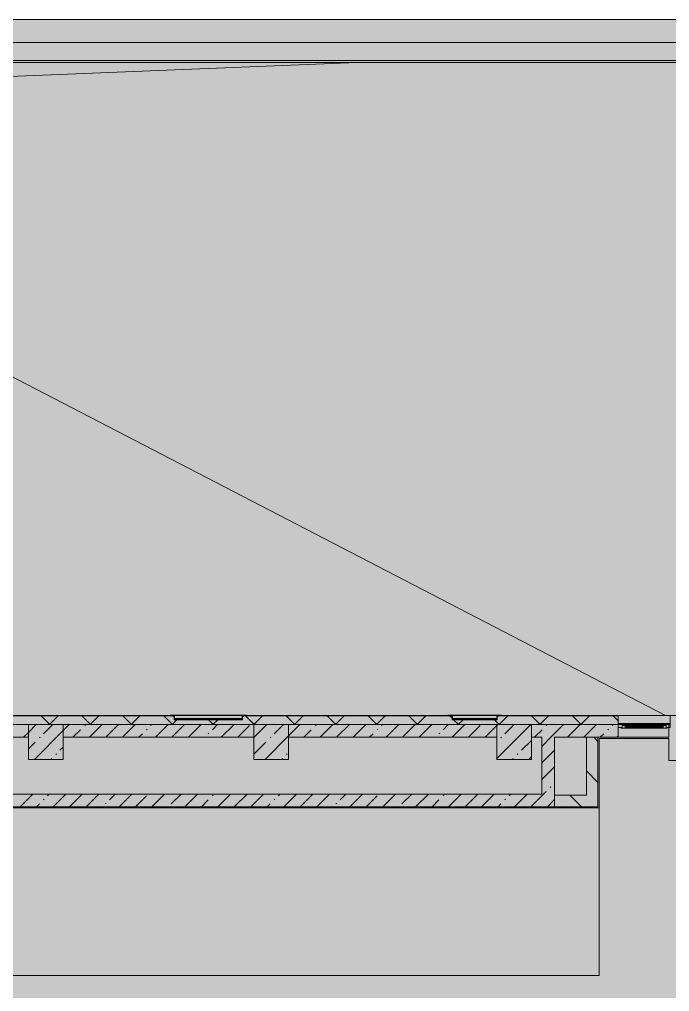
# Model space of a CAD drawing. Header units: millimetres. Extents: x -3817 to 677485, y -22715 to 103890.
# Drawn here: x 20702.4 to 20791, y -19520.5 to -19388.1 of the extents above; entities that cross this region are included whole.
import ezdxf

# ---------------------------------------------------------------- set-up
doc = ezdxf.new("R2010")
doc.units = ezdxf.units.MM
doc.layers.add('PDF _Геометрия', color=7, linetype='Continuous', true_color=0x1d1d1d)
doc.layers.add('PDF _Сплошная заливка', color=7, linetype='Continuous', true_color=0xffffff)

msp = doc.modelspace()

# ---------------------------------------------------------------- hatches: boundary and pattern name
at = {"layer": 'PDF _Сплошная заливка', "true_color": 0xd9d9d9, "transparency": 33554559}
for points in [[(20523.85, -19487.54), (20529.07, -19487.52), (20529.07, -19482.95), (20836.36, -19482.95), (20836.36, -19415.78), (20798.32, -19415.78), (20798.32, -19388.15), (20512.21, -19388.15), (20512.21, -19487.54)], [(20795.45, -19605.9), (20832.82, -19605.9), (20832.82, -19482.95), (20529.07, -19482.95), (20529.07, -19605.9), (20788.11, -19605.9)], [(20775.34, -19495.37), (20775.34, -19493.64), (20690.31, -19493.64), (20690.31, -19495.37), (20773.43, -19495.37)]]:
    msp.add_hatch(color=254, dxfattribs=at).paths.add_polyline_path(points)
h = msp.add_hatch(color=254, dxfattribs=at)
h.paths.add_polyline_path([(20773.43, -19484.19), (20784, -19484.19), (20784, -19483.01), (20767.52, -19483.02), (20767.47, -19483.52), (20761.44, -19483.52), (20761.38, -19483.01), (20732.83, -19483.02), (20732.77, -19483.52), (20723.59, -19483.5), (20723.53, -19483.01), (20687, -19483.02), (20686.94, -19483.52), (20680.91, -19483.52), (20680.86, -19483.01), (20647.57, -19483.02), (20647.52, -19483.52), (20646.16, -19483.5), (20646.16, -19483.01), (20632.43, -19483.01), (20632.43, -19484.19), (20772.19, -19484.19)], flags=0)
h.paths.add_polyline_path([(20791.09, -19484.19), (20792.9, -19484.19), (20792.85, -19483.01), (20791.09, -19483.01), (20791.09, -19483.11)], flags=0)
h.paths.add_polyline_path([(20832.82, -19484.19), (20832.82, -19483.01), (20817.07, -19483.01), (20817.07, -19484.19), (20832.15, -19484.19)], flags=0)
h.paths.add_polyline_path([(20795.81, -19484.19), (20809.99, -19484.19), (20809.99, -19483.01), (20795.81, -19483.01), (20795.81, -19483.11)], flags=0)
h.paths.add_polyline_path([(20608.03, -19484.19), (20608.03, -19483.01), (20603.3, -19483.01), (20603.3, -19484.19), (20604.6, -19484.19)], flags=0)
h.paths.add_polyline_path([(20596.21, -19484.19), (20596.21, -19483.01), (20591.49, -19483.01), (20591.49, -19484.19)], flags=0)
h.paths.add_polyline_path([(20584.4, -19484.19), (20584.4, -19483.01), (20531.49, -19483.01), (20531.49, -19483.46), (20530.31, -19483.46), (20530.31, -19484.19), (20582.58, -19484.19)], flags=0)
h = msp.add_hatch(color=254, dxfattribs=at)
h.paths.add_polyline_path([(20784, -19485.92), (20784, -19484.19), (20772.19, -19484.19), (20772.19, -19485.92), (20781.26, -19485.92)], flags=0)
h.paths.add_polyline_path([(20654.56, -19485.92), (20673.77, -19485.92), (20673.77, -19484.19), (20644.8, -19484.19), (20644.8, -19485.92), (20648.42, -19485.92)], flags=0)
h.paths.add_polyline_path([(20767.47, -19485.92), (20767.47, -19484.19), (20739.12, -19484.19), (20739.12, -19485.92), (20744.07, -19485.92)], flags=0)
h.paths.add_polyline_path([(20734.4, -19485.92), (20734.4, -19484.19), (20708.42, -19484.19), (20708.42, -19485.92), (20714.7, -19485.92)], flags=0)
h.paths.add_polyline_path([(20678.5, -19485.92), (20703.69, -19485.92), (20703.69, -19484.19), (20678.5, -19484.19)], flags=0)

# ---------------------------------------------------------------- linework, layer by layer
at = {"layer": 'PDF _Геометрия', "color": 7, "lineweight": 9}
msp.add_lwpolyline([(20529.07, -19487.55), (20512.19, -19487.55), (20512.19, -19388.13), (20798.32, -19388.13), (20798.32, -19415.78)], dxfattribs=at)
at = {"layer": 'PDF _Геометрия', "color": 8, "lineweight": 9, "true_color": 0x808080}
msp.add_lwpolyline([(20529.07, -19487.52), (20529.07, -19482.95), (20836.36, -19482.95), (20836.36, -19415.78), (20798.32, -19415.78), (20798.32, -19388.15), (20512.21, -19388.15), (20512.21, -19487.54), (20529.07, -19487.54)], dxfattribs=at)
at = {"layer": 'PDF _Геометрия', "color": 8, "lineweight": 9, "true_color": 0x737373}
for points in [[(20798.3, -19388.15), (20792.73, -19393.72), (20517.78, -19393.72), (20518.06, -19394), (20518.07, -19394.01), (20518.07, -19394.01)], [(20529.07, -19481.68), (20518.07, -19481.68), (20518.07, -19394.01), (20792.44, -19394.01), (20792.44, -19421.62)], [(20608.03, -19484.19), (20632.43, -19484.19), (20639.13, -19484.19), (20784, -19484.19), (20784, -19482.95), (20767.49, -19482.95)], [(20723.57, -19482.95), (20686.97, -19482.95)], [(20723.55, -19482.99), (20686.99, -19482.99)], [(20723.54, -19483.01), (20687, -19483.01)], [(20706.58, -19484.19), (20705.4, -19483.01)], [(20706.53, -19484.19), (20707.72, -19483.01)], [(20712.15, -19484.19), (20710.96, -19483.01)], [(20712.1, -19484.19), (20713.28, -19483.01)], [(20717.71, -19484.19), (20716.53, -19483.01)], [(20717.67, -19484.19), (20718.85, -19483.01)], [(20723.28, -19484.19), (20722.1, -19483.01)], [(20723.59, -19482.95), (20723.59, -19483.52), (20723.56, -19483.52), (20723.55, -19483.52), (20723.55, -19483.52), (20723.54, -19483.52), (20723.54, -19483.51), (20723.54, -19483.51), (20723.54, -19483.5), (20723.53, -19483.5), (20723.53, -19483.02), (20723.53, -19483), (20723.53, -19482.99), (20723.52, -19482.97), (20723.51, -19482.96), (20723.49, -19482.96), (20723.48, -19482.95), (20723.46, -19482.95), (20722.98, -19482.95), (20722.98, -19482.95), (20722.97, -19482.95), (20722.97, -19482.94), (20722.97, -19482.94), (20722.96, -19482.93), (20722.96, -19482.93), (20722.96, -19482.92), (20722.96, -19482.89)], [(20722.98, -19482.95), (20723.46, -19482.95), (20722.98, -19482.95)], [(20723.24, -19484.19), (20723.91, -19483.52)], [(20723.53, -19483.02), (20723.53, -19483.5), (20723.53, -19483.02)], [(20723.56, -19483.52), (20723.59, -19483.52), (20723.56, -19483.52)], [(20723.59, -19482.91), (20732.77, -19482.91)], [(20723.59, -19482.91), (20732.77, -19482.91)], [(20723.59, -19482.91), (20732.77, -19482.91)], [(20732.77, -19483.35), (20723.59, -19483.35)], [(20723.59, -19483.42), (20732.77, -19483.42)], [(20723.59, -19483.42), (20732.77, -19483.42)], [(20723.59, -19483.42), (20732.77, -19483.42)], [(20732.77, -19483.52), (20723.59, -19483.52)], [(20728.85, -19484.19), (20728.18, -19483.52)], [(20728.8, -19484.19), (20729.47, -19483.52)], [(20733.4, -19482.89), (20733.4, -19482.92), (20733.4, -19482.93), (20733.4, -19482.93), (20733.4, -19482.94), (20733.39, -19482.94), (20733.39, -19482.95), (20733.38, -19482.95), (20733.38, -19482.95), (20732.9, -19482.95), (20732.88, -19482.95), (20732.87, -19482.96), (20732.85, -19482.96), (20732.84, -19482.97), (20732.83, -19482.99), (20732.83, -19483), (20732.83, -19483.02), (20732.83, -19483.5), (20732.83, -19483.5), (20732.82, -19483.51), (20732.82, -19483.51), (20732.82, -19483.52), (20732.81, -19483.52), (20732.81, -19483.52), (20732.8, -19483.52), (20732.77, -19483.52), (20732.77, -19482.95)], [(20732.8, -19483.52), (20732.77, -19483.52), (20732.8, -19483.52)], [(20761.41, -19482.95), (20732.79, -19482.95)], [(20761.4, -19482.99), (20732.81, -19482.99)], [(20761.39, -19483.01), (20732.82, -19483.01)], [(20732.83, -19483.02), (20732.83, -19483.5), (20732.83, -19483.02)], [(20733.38, -19482.95), (20732.9, -19482.95), (20733.38, -19482.95)], [(20734.42, -19484.19), (20733.23, -19483.01)], [(20734.37, -19484.19), (20735.55, -19483.01)], [(20739.98, -19484.19), (20738.8, -19483.01)], [(20739.94, -19484.19), (20741.12, -19483.01)], [(20745.55, -19484.19), (20744.37, -19483.01)], [(20745.51, -19484.19), (20746.69, -19483.01)], [(20751.12, -19484.19), (20749.94, -19483.01)], [(20751.07, -19484.19), (20752.26, -19483.01)], [(20756.69, -19484.19), (20755.51, -19483.01)], [(20756.64, -19484.19), (20757.82, -19483.01)], [(20761.44, -19482.95), (20761.44, -19483.52), (20761.41, -19483.52), (20761.4, -19483.52), (20761.4, -19483.52), (20761.39, -19483.52), (20761.39, -19483.51), (20761.38, -19483.51), (20761.38, -19483.5), (20761.38, -19483.5), (20761.38, -19483.02), (20761.38, -19483), (20761.37, -19482.99), (20761.37, -19482.97), (20761.36, -19482.96), (20761.34, -19482.96), (20761.33, -19482.95), (20761.31, -19482.95), (20760.83, -19482.95), (20760.83, -19482.95), (20760.82, -19482.95), (20760.82, -19482.94), (20760.81, -19482.94), (20760.81, -19482.93), (20760.81, -19482.93), (20760.81, -19482.92), (20760.81, -19482.89)], [(20760.83, -19482.95), (20761.31, -19482.95), (20760.83, -19482.95)], [(20761.42, -19483.36), (20761.07, -19483.01)], [(20761.38, -19483.02), (20761.38, -19483.5), (20761.38, -19483.02)], [(20761.41, -19483.52), (20761.44, -19483.52), (20761.41, -19483.52)], [(20761.44, -19482.91), (20767.47, -19482.91)], [(20761.44, -19482.91), (20767.47, -19482.91)], [(20767.47, -19483.35), (20761.44, -19483.35)], [(20761.44, -19483.42), (20767.47, -19483.42)], [(20761.44, -19483.42), (20767.47, -19483.42)], [(20767.47, -19483.52), (20761.44, -19483.52)], [(20762.25, -19484.19), (20761.58, -19483.52)], [(20762.21, -19484.19), (20762.88, -19483.52)], [(20767.82, -19484.19), (20767.15, -19483.52)], [(20768.1, -19482.89), (20768.1, -19482.92), (20768.1, -19482.93), (20768.1, -19482.93), (20768.09, -19482.94), (20768.09, -19482.94), (20768.08, -19482.95), (20768.08, -19482.95), (20768.07, -19482.95), (20767.59, -19482.95), (20767.58, -19482.95), (20767.56, -19482.96), (20767.55, -19482.96), (20767.54, -19482.97), (20767.53, -19482.99), (20767.53, -19483), (20767.52, -19483.02), (20767.52, -19483.5), (20767.52, -19483.5), (20767.52, -19483.51), (20767.52, -19483.51), (20767.51, -19483.52), (20767.51, -19483.52), (20767.51, -19483.52), (20767.5, -19483.52), (20767.47, -19483.52), (20767.47, -19482.95)], [(20767.5, -19483.52), (20767.47, -19483.52), (20767.5, -19483.52)], [(20784, -19482.99), (20767.51, -19482.99)], [(20784, -19483.01), (20767.52, -19483.01)], [(20767.52, -19483.02), (20767.52, -19483.5), (20767.52, -19483.02)], [(20768.07, -19482.95), (20767.59, -19482.95), (20768.07, -19482.95)], [(20767.78, -19484.19), (20768.96, -19483.01)], [(20773.39, -19484.19), (20772.21, -19483.01)], [(20773.34, -19484.19), (20774.53, -19483.01)], [(20778.96, -19484.19), (20777.78, -19483.01)], [(20778.91, -19484.19), (20780.09, -19483.01)], [(20784, -19483.67), (20783.34, -19483.01)], [(20791.09, -19482.95), (20791.09, -19484.19), (20784, -19484.19), (20784, -19482.95)], [(20781.26, -19485.92), (20784, -19485.92), (20784, -19484.19), (20678.5, -19484.19), (20673.77, -19484.19), (20643.85, -19484.19)], [(20703.01, -19485.92), (20703.69, -19485.24), (20704.74, -19484.19)], [(20704.5, -19488.92), (20708.42, -19485), (20709.23, -19484.19)], [(20705.73, -19485.45), (20706.98, -19484.19)], [(20709.74, -19485.92), (20710.78, -19484.89)], [(20711.34, -19484.33), (20711.43, -19484.23)], [(20711.99, -19485.92), (20713.72, -19484.19)], [(20714.23, -19485.92), (20715.96, -19484.19)], [(20716.48, -19485.92), (20718.21, -19484.19)], [(20719.76, -19484.89), (20719.85, -19484.8)], [(20720.32, -19484.33), (20720.45, -19484.19)], [(20720.97, -19485.92), (20722.7, -19484.19)], [(20723.21, -19485.92), (20724.94, -19484.19)], [(20725.46, -19485.92), (20727.19, -19484.19)], [(20728.74, -19484.89), (20729.43, -19484.19)], [(20729.95, -19485.92), (20731.68, -19484.19)], [(20732.19, -19485.92), (20733.79, -19484.33)], [(20734.4, -19485.96), (20736.17, -19484.19)], [(20735.93, -19488.92), (20739.12, -19485.73), (20740.66, -19484.19)], [(20737.15, -19485.45), (20738.41, -19484.19)], [(20741.17, -19485.92), (20742.21, -19484.89)], [(20742.77, -19484.33), (20742.86, -19484.23)], [(20743.42, -19485.92), (20745.15, -19484.19)], [(20745.66, -19485.92), (20747.39, -19484.19)], [(20747.91, -19485.92), (20749.64, -19484.19)], [(20751.19, -19484.89), (20751.28, -19484.8)], [(20751.75, -19484.33), (20751.88, -19484.19)], [(20752.4, -19485.92), (20754.13, -19484.19)], [(20754.64, -19485.92), (20756.37, -19484.19)], [(20756.89, -19485.92), (20758.62, -19484.19)], [(20760.17, -19484.89), (20760.86, -19484.19)], [(20761.38, -19485.92), (20763.11, -19484.19)], [(20763.62, -19485.92), (20765.22, -19484.33)], [(20765.87, -19485.92), (20767.47, -19484.32), (20767.6, -19484.19)], [(20767.47, -19488.81), (20772.09, -19484.19)], [(20768.58, -19485.45), (20769.84, -19484.19)], [(20772.6, -19485.92), (20773.64, -19484.89)], [(20773.61, -19487.16), (20774.85, -19485.92), (20776.58, -19484.19)], [(20774.2, -19484.33), (20774.29, -19484.23)], [(20777.09, -19485.92), (20778.82, -19484.19)], [(20779.34, -19485.92), (20781.07, -19484.19)], [(20782.62, -19484.89), (20782.71, -19484.8)], [(20783.18, -19484.33), (20783.31, -19484.19)], [(20791.09, -19484.05), (20784, -19484.05)], [(20790.93, -19484.19), (20790.93, -19484.6), (20790.93, -19485.77), (20790.93, -19485.92), (20784, -19485.92), (20784, -19484.19)], [(20784, -19484.6), (20784.55, -19484.6)], [(20790.7, -19484.68), (20784.4, -19484.68)], [(20784.95, -19484.68), (20784.95, -19484.29)], [(20784.95, -19484.44), (20790.14, -19484.44)], [(20790.14, -19484.52), (20784.95, -19484.52)], [(20790.14, -19484.68), (20790.14, -19484.29)], [(20790.54, -19484.6), (20791.09, -19484.6)], [(20688.57, -19510.16), (20688.57, -19514.11), (20690.31, -19514.11), (20690.31, -19495.37), (20775.34, -19495.37), (20775.34, -19493.64), (20775.34, -19485.92), (20779.68, -19485.92)], [(20772.19, -19485.92), (20773.61, -19485.92), (20773.61, -19493.64), (20690.31, -19493.64), (20690.31, -19485.92), (20703.69, -19485.92)], [(20703.69, -19487.48), (20704.6, -19486.57)], [(20705.16, -19486.01), (20705.26, -19485.92)], [(20708.42, -19485.92), (20734.4, -19485.92)], [(20718.72, -19485.92), (20719.19, -19485.45)], [(20728.17, -19485.45), (20728.27, -19485.36)], [(20734.4, -19488.21), (20736.03, -19486.57)], [(20736.59, -19486.01), (20736.69, -19485.92)], [(20739.12, -19485.92), (20767.47, -19485.92)], [(20750.15, -19485.92), (20750.62, -19485.45)], [(20759.6, -19485.45), (20759.7, -19485.36)], [(20768.02, -19486.01), (20768.12, -19485.92)], [(20770.83, -19487.69), (20772.19, -19486.33)], [(20781.26, -19486.49), (20780.69, -19485.92)], [(20781.58, -19485.92), (20782.05, -19485.45)], [(20783.83, -19485.92), (20784, -19485.75)], [(20707.97, -19487.69), (20708.42, -19487.25)], [(20773.61, -19489.4), (20775.34, -19487.67)], [(20706.75, -19488.92), (20706.85, -19488.82)], [(20707.41, -19488.26), (20707.5, -19488.16)], [(20738.18, -19488.92), (20738.28, -19488.82)], [(20738.84, -19488.26), (20738.93, -19488.16)], [(20769.61, -19488.92), (20769.71, -19488.82)], [(20770.27, -19488.26), (20770.36, -19488.16)], [(20771.85, -19488.92), (20772.19, -19488.58)], [(20773.61, -19491.65), (20775.34, -19489.92)], [(20781.26, -19492.06), (20779.68, -19490.49)], [(20774.76, -19492.75), (20774.85, -19492.65)], [(20775.32, -19492.18), (20775.34, -19492.16)], [(20702.54, -19495.37), (20704.27, -19493.64)], [(20705.73, -19494.43), (20705.82, -19494.34)], [(20706.29, -19493.87), (20706.51, -19493.64)], [(20707.03, -19495.37), (20708.76, -19493.64)], [(20709.27, -19495.37), (20711, -19493.64)], [(20711.52, -19495.37), (20713.25, -19493.64)], [(20714.7, -19494.43), (20715.49, -19493.64)], [(20716.01, -19495.37), (20717.74, -19493.64)], [(20718.25, -19495.37), (20719.76, -19493.87)], [(20720.5, -19495.37), (20722.23, -19493.64)], [(20723.12, -19494.99), (20724.47, -19493.64)], [(20724.99, -19495.37), (20726.72, -19493.64)], [(20727.23, -19495.37), (20728.17, -19494.43)], [(20728.74, -19493.87), (20728.83, -19493.78)], [(20729.48, -19495.37), (20731.21, -19493.64)], [(20731.72, -19495.37), (20733.45, -19493.64)], [(20733.97, -19495.37), (20735.7, -19493.64)], [(20737.15, -19494.43), (20737.25, -19494.34)], [(20737.72, -19493.87), (20737.94, -19493.64)], [(20738.46, -19495.37), (20740.19, -19493.64)], [(20740.7, -19495.37), (20742.43, -19493.64)], [(20742.95, -19495.37), (20744.68, -19493.64)], [(20746.13, -19494.43), (20746.92, -19493.64)], [(20747.44, -19495.37), (20749.17, -19493.64)], [(20749.68, -19495.37), (20751.19, -19493.87)], [(20751.93, -19495.37), (20753.66, -19493.64)], [(20754.55, -19494.99), (20755.9, -19493.64)], [(20756.42, -19495.37), (20758.15, -19493.64)], [(20758.66, -19495.37), (20759.6, -19494.43)], [(20760.17, -19493.87), (20760.26, -19493.78)], [(20760.91, -19495.37), (20762.64, -19493.64)], [(20763.15, -19495.37), (20764.88, -19493.64)], [(20765.4, -19495.37), (20767.13, -19493.64)], [(20768.58, -19494.43), (20768.68, -19494.34)], [(20769.15, -19493.87), (20769.37, -19493.64)], [(20769.89, -19495.37), (20771.62, -19493.64)], [(20772.13, -19495.37), (20773.86, -19493.64), (20774.2, -19493.31)], [(20774.38, -19495.37), (20775.34, -19494.41)], [(20779, -19495.37), (20777.43, -19493.8)], [(20704.78, -19495.37), (20705.16, -19494.99)], [(20714.14, -19494.99), (20714.24, -19494.9)], [(20736.21, -19495.37), (20736.59, -19494.99)], [(20745.57, -19494.99), (20745.67, -19494.9)], [(20767.64, -19495.37), (20768.02, -19494.99)]]:
    msp.add_lwpolyline(points, dxfattribs=at)
at = {"layer": 'PDF _Геометрия', "color": 253, "lineweight": 9, "true_color": 0xaaaaaa}
msp.add_lwpolyline([(20494.77, -19391.28), (20593.19, -19391.28), (20699.75, -19391.28), (20798.18, -19391.28)], dxfattribs=at)
at = {"layer": 'PDF _Геометрия', "color": 9, "lineweight": 9, "true_color": 0xb7b7b7}
for points in [[(20748.46, -19394.01), (20645.82, -19398.13)], [(20790.45, -19482.95), (20645.82, -19407.97), (20643.85, -19407.97)], [(20820.22, -19502.7), (20820.22, -19485.92), (20795.97, -19485.92), (20795.97, -19489.07), (20790.93, -19489.07), (20790.93, -19486.08), (20781.41, -19486.08), (20781.41, -19518.37), (20690.47, -19518.37), (20690.47, -19518.05), (20664.56, -19518.05)], [(20781.41, -19495.54), (20781.41, -19486.08), (20790.93, -19486.08), (20790.93, -19489.07), (20795.97, -19489.07), (20795.97, -19485.92)], [(20690.47, -19518.05), (20690.47, -19518.37), (20690.56, -19518.37), (20690.56, -19495.54), (20781.41, -19495.54)]]:
    msp.add_lwpolyline(points, dxfattribs=at)
at = {"layer": 'PDF _Геометрия', "color": 8, "lineweight": 9, "true_color": 0x737373}
for points in [[(20722.96, -19482.89), (20723.59, -19482.89), (20722.96, -19482.89), (20722.96, -19482.92)], [(20722.96, -19482.89), (20723.59, -19482.89), (20732.77, -19482.89), (20733.4, -19482.89)], [(20722.96, -19482.92), (20722.96, -19482.93), (20722.96, -19482.93), (20722.97, -19482.94), (20722.97, -19482.94), (20722.97, -19482.95), (20722.98, -19482.95), (20722.98, -19482.95), (20722.98, -19482.95), (20722.97, -19482.95), (20722.97, -19482.94), (20722.97, -19482.94), (20722.96, -19482.93), (20722.96, -19482.93)], [(20723.53, -19483.5), (20723.54, -19483.5), (20723.54, -19483.51), (20723.54, -19483.51), (20723.54, -19483.52), (20723.55, -19483.52), (20723.55, -19483.52), (20723.56, -19483.52), (20723.55, -19483.52), (20723.55, -19483.52), (20723.54, -19483.52), (20723.54, -19483.51), (20723.54, -19483.51), (20723.54, -19483.5)], [(20732.77, -19482.91), (20723.59, -19482.91)], [(20732.77, -19482.91), (20723.59, -19482.91)], [(20732.77, -19483.42), (20723.59, -19483.42)], [(20732.77, -19483.42), (20723.59, -19483.42)], [(20733.4, -19482.89), (20732.77, -19482.89), (20733.4, -19482.89), (20733.4, -19482.92)], [(20732.83, -19483.5), (20732.83, -19483.5), (20732.82, -19483.51), (20732.82, -19483.51), (20732.82, -19483.52), (20732.81, -19483.52), (20732.81, -19483.52), (20732.8, -19483.52), (20732.81, -19483.52), (20732.81, -19483.52), (20732.82, -19483.52), (20732.82, -19483.51), (20732.82, -19483.51), (20732.83, -19483.5)], [(20733.4, -19482.92), (20733.4, -19482.93), (20733.4, -19482.93), (20733.4, -19482.94), (20733.39, -19482.94), (20733.39, -19482.95), (20733.38, -19482.95), (20733.38, -19482.95), (20733.38, -19482.95), (20733.39, -19482.95), (20733.39, -19482.94), (20733.4, -19482.94), (20733.4, -19482.93), (20733.4, -19482.93)], [(20760.81, -19482.89), (20761.44, -19482.89), (20760.81, -19482.89), (20760.81, -19482.92)], [(20760.81, -19482.89), (20761.44, -19482.89), (20767.47, -19482.89), (20768.1, -19482.89)], [(20761.38, -19483.5), (20761.38, -19483.5), (20761.38, -19483.51), (20761.39, -19483.51), (20761.39, -19483.52), (20761.4, -19483.52), (20761.4, -19483.52), (20761.41, -19483.52), (20761.4, -19483.52), (20761.4, -19483.52), (20761.39, -19483.52), (20761.39, -19483.51), (20761.38, -19483.51), (20761.38, -19483.5)], [(20767.47, -19482.91), (20761.44, -19482.91)], [(20767.47, -19482.91), (20761.44, -19482.91)], [(20767.47, -19483.42), (20761.44, -19483.42)], [(20767.47, -19483.42), (20761.44, -19483.42)], [(20768.1, -19482.89), (20767.47, -19482.89), (20768.1, -19482.89), (20768.1, -19482.92)], [(20768.1, -19482.92), (20768.1, -19482.93), (20768.1, -19482.93), (20768.09, -19482.94), (20768.09, -19482.94), (20768.08, -19482.95), (20768.08, -19482.95), (20768.07, -19482.95), (20768.08, -19482.95), (20768.08, -19482.95), (20768.09, -19482.94), (20768.09, -19482.94), (20768.1, -19482.93), (20768.1, -19482.93)], [(20708.42, -19484.19), (20703.69, -19484.19), (20703.69, -19488.92), (20708.42, -19488.92)], [(20739.12, -19484.19), (20734.4, -19484.19), (20734.4, -19488.92), (20739.12, -19488.92)], [(20772.19, -19484.19), (20767.47, -19484.19), (20767.47, -19488.92), (20772.19, -19488.92)], [(20784.55, -19484.05), (20784.55, -19484.6), (20784, -19484.6), (20784, -19484.05)], [(20784.4, -19484.68), (20790.7, -19484.68), (20790.7, -19484.6), (20790.54, -19484.6), (20790.54, -19484.29), (20784.55, -19484.29), (20784.55, -19484.6), (20784.4, -19484.6)], [(20791.09, -19484.05), (20791.09, -19484.6), (20790.54, -19484.6), (20790.54, -19484.05)], [(20775.34, -19495.37), (20781.26, -19495.37), (20781.26, -19493.8), (20781.26, -19485.92), (20779.68, -19485.92), (20779.68, -19493.8), (20775.34, -19493.8)]]:
    msp.add_lwpolyline(points, close=True, dxfattribs=at)
at = {"layer": 'PDF _Геометрия', "color": 253, "lineweight": 9, "true_color": 0xa1a1a1}
msp.add_lwpolyline([(20784, -19482.95), (20791.09, -19482.95)], dxfattribs=at)
at = {"layer": 'PDF _Геометрия', "color": 9, "lineweight": 9, "true_color": 0xb7b7b7}
msp.add_lwpolyline([(20781.42, -19518.37), (20781.42, -19495.54), (20690.56, -19495.54), (20690.56, -19518.37)], close=True, dxfattribs=at)
at = {"layer": 'PDF _Геометрия', "color": 8, "lineweight": 9, "true_color": 0x737373}
for centre, radius in [((20760.83, -19482.92), 0.0233), ((20767.5, -19483.5), 0.0235), ((20767.59, -19483.02), 0.0719)]:
    msp.add_circle(centre, radius, dxfattribs=at)
for centre, major_axis, ratio, start_param, end_param in [((20723.47, -19483.02), (-0.0589, 0.0373), 0.978551, 5.288246, 11.571431), ((20732.9, -19483.02), (0.0589, 0.0373), 0.978551, 0.99492, 7.278105), ((20761.31, -19483.02), (-0.0465, 0.0517), 0.970722, 5.571262354977763, 11.85444766215735)]:
    msp.add_ellipse(centre, major_axis=major_axis, ratio=ratio, start_param=start_param, end_param=end_param, dxfattribs=at)
at = {"layer": 'PDF _Сплошная заливка', "color": 254, "lineweight": 60, "true_color": 0xd9d9d9, "transparency": 33554559}
for points in [[(20708.42, -19488.92), (20708.42, -19484.19), (20703.69, -19488.92), (20703.69, -19484.19)], [(20739.12, -19488.92), (20739.12, -19484.19), (20734.4, -19488.92), (20734.4, -19484.19)], [(20772.19, -19488.92), (20772.19, -19484.19), (20767.47, -19488.92), (20767.47, -19484.19)], [(20775.34, -19493.64), (20775.34, -19485.92), (20773.61, -19493.64), (20773.61, -19485.92)], [(20781.26, -19493.8), (20781.26, -19485.92), (20779.68, -19493.8), (20779.68, -19485.92)], [(20775.34, -19495.37), (20781.26, -19495.37), (20775.34, -19493.8), (20781.26, -19493.8)]]:
    msp.add_solid(points, dxfattribs=at)

doc.saveas('drawing.dxf')
